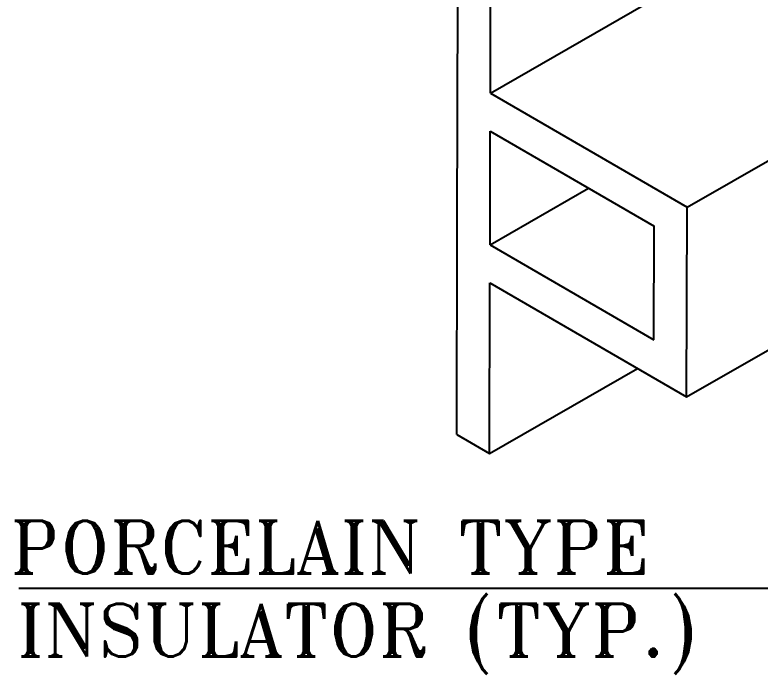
# Model space of a CAD drawing. Extents: x -508 to 92, y -98 to -31.
# Drawn here: x -498.925 to -496.044, y -47.803 to -45.257 of the extents above; entities that cross this region are included whole.
import ezdxf

# ---------------------------------------------------------------- set-up
doc = ezdxf.new("R2010")
doc.units = 0
doc.header["$MEASUREMENT"] = 0
doc.layers.add('SC- Details', color=7, linetype='CONTINUOUS')
doc.layers.add('SC- Text', color=4, linetype='CONTINUOUS')
doc.styles.add('ROMANT', font='romant', dxfattribs={"height": 0.5})

msp = doc.modelspace()

# ---------------------------------------------------------------- linework, layer by layer
at = {"layer": 'SC- Details', "color": 1}
for p, q in [((-497.087, -45.5587), (-486.7564, -39.6236)), ((-496.3266, -45.9999), (-486.0328, -40.0859)), ((-497.215, -46.0712), (-497.2123, -44.8259)), ((-497.087, -45.5587), (-497.0856, -44.8994)), ((-497.087, -45.5587), (-496.3266, -45.9999)), ((-497.0882, -46.1448), (-497.0873, -45.7052)), ((-497.0873, -45.7052), (-496.4537, -46.0729)), ((-497.0882, -46.1448), (-496.7071, -45.9258)), ((-496.3282, -46.7324), (-496.3266, -45.9999)), ((-497.2167, -46.877), (-497.215, -46.0712)), ((-496.4546, -46.5124), (-496.4537, -46.0729)), ((-497.0882, -46.1448), (-496.4546, -46.5124)), ((-497.09, -46.9506), (-497.0886, -46.2913)), ((-497.0886, -46.2913), (-496.3282, -46.7324)), ((-496.3282, -46.7324), (-495.7565, -46.404)), ((-497.09, -46.9506), (-496.5183, -46.6221)), ((-497.2167, -46.877), (-497.09, -46.9506))]:
    msp.add_line(p, q, dxfattribs=at)
at = {"layer": 'SC- Text'}
msp.add_line((-495.6571, -47.4727), (-498.9104, -47.4727), dxfattribs=at)

# ---------------------------------------------------------------- texts
at = {"layer": 'SC- Text', "color": 6, "style": 'ROMANT'}
for s, p in [(' PORCELAIN TYPE ', (-499.0826, -47.4148)), ('INSULATOR (TYP.)', (-498.9176, -47.7353))]:
    msp.add_text(s, height=0.203916, dxfattribs=at).set_placement(p)

doc.saveas('drawing.dxf')
